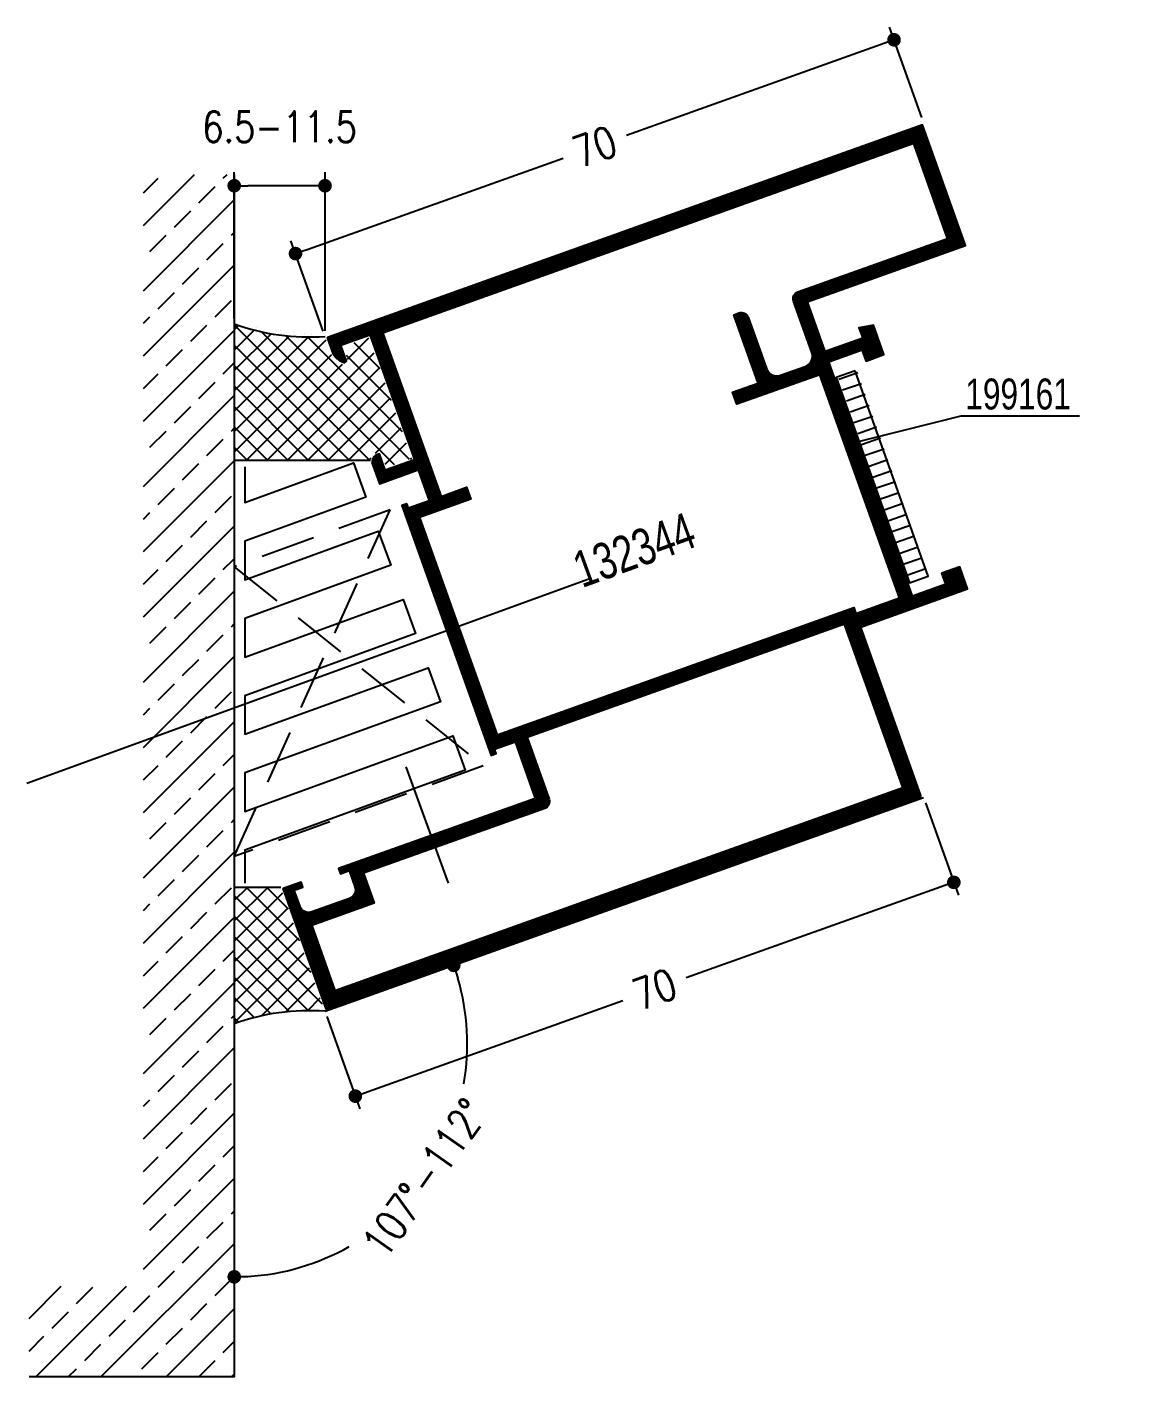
# Model space of a CAD drawing. Extents: x 11 to 197, y 22 to 262.
# Drawn here: x 16.5 to 77.5, y 184.7 to 259 of the extents above; entities that cross this region are included whole.
import ezdxf

# ---------------------------------------------------------------- set-up
doc = ezdxf.new("R2010")
doc.units = 0
doc.header["$LTSCALE"] = 6
for name, pattern in [('AUSGEZOGEN', [0]), ('CENTER', [50.8, 31.75, -6.35, 6.35, -6.35]), ('VERDECKT', [0.75, 0.5, -0.25])]:
    doc.linetypes.add(name, pattern=pattern)
doc.layers.get('0').update_dxf_attribs({"color": 4, "linetype": 'CONTINUOUS'})
doc.layers.get('Defpoints').update_dxf_attribs({"linetype": 'CONTINUOUS'})
for name, color, linetype in [('CENT_12', 40, 'CENTER'), ('CONST18', 3, 'AUSGEZOGEN'), ('CONST25', 2, 'CONTINUOUS'), ('CONST35', 7, 'CONTINUOUS'), ('DICHT_PAR', 3, 'CONTINUOUS'), ('HIDE_18', 3, 'VERDECKT'), ('KH_PAR', 7, 'CONTINUOUS'), ('KH_SCH', 7, 'CONTINUOUS'), ('TEXT', 7, 'CONTINUOUS')]:
    doc.layers.add(name, color=color, linetype=linetype)
doc.styles.add('SIM80S00', font='simplex.shx', dxfattribs={"width": 0.8})
doc.styles.add('SWISSCL', font='swisscl.ttf')
doc.dimstyles.new('BEM_DOC_2', dxfattribs={"dimscale": 0.5, "dimtxt": 3.4, "dimasz": 1.5, "dimexe": 1.5, "dimexo": 0.6, "dimgap": 1.5, "dimtad": 0, "dimlfac": 2, "dimdsep": 46, "dimtxsty": 'SIM80S00', "dimblk": 'PUNKT', "dimcen": 0, "dimclrd": 3, "dimclre": 3, "dimclrt": 3, "dimadec": 0, "dimazin": 0, "dimtfac": 0.7, "dimtofl": 0, "dimtmove": 2, "dimatfit": 3, "dimldrblk": 'PUNKT', "dimfxl": 1, "dimtolj": 1, "dimarcsym": 0})

# ---------------------------------------------------------------- blocks, each defined once
blk = doc.blocks.new('PUNKT')
at = {"color": 0, "linetype": 'CONTINUOUS'}
blk.add_line((-0.5, 0), (-1, 0), dxfattribs=at)
at = {"color": 0, "linetype": 'CONTINUOUS', "const_width": 0.5}
blk.add_lwpolyline([(-0.25, 0, 1), (0.25, 0, 1)], format="xyb", close=True, dxfattribs=at)
blk = doc.blocks.new('*D46')
at = {"layer": 'CONST18', "color": 3, "lineweight": -2, "transparency": 16777216}
for start, end in [(350.09176, 16.30506), (273.34874, 299.56204)]:
    blk.add_arc((27.928, 203.015), 12.834, start, end, dxfattribs=at)
at = {"layer": 'Defpoints', "color": 0, "transparency": 16777216}
for p in [(27.928, 250.879), (65.889, 216.572), (32.928, 204.801), (35.571, 192.705), (27.928, 184.666)]:
    blk.add_point(p, dxfattribs=at)
at = {"layer": 'CONST18', "color": 3, "lineweight": -2, "transparency": 16777216, "xscale": 0.75, "yscale": 0.75, "zscale": 0.75}
for p, rotation in [((40.015, 207.331), 107.9794275352804), ((27.928, 190.181), 181.6743709494811)]:
    blk.add_blockref('PUNKT', p, dxfattribs=dict(at, rotation=rotation))
at = {"layer": 'CONST18', "color": 3, "transparency": 16777216, "insert": (38.419, 195.622), "char_height": 1.7, "attachment_point": 5, "rotation": 54.8269, "style": 'SIM80S00'}
blk.add_mtext('\\A1;107°-112°', dxfattribs=at)
blk = doc.blocks.new('*D49')
at = {"layer": 'CONST35', "color": 3, "lineweight": -2, "transparency": 16777216}
for p, q in [((27.928, 242.954), (27.928, 251.01)), ((32.928, 242.266), (32.928, 251.01)), ((32.178, 250.26), (28.678, 250.26))]:
    blk.add_line(p, q, dxfattribs=at)
at = {"layer": 'Defpoints', "color": 0, "transparency": 16777216}
for p in [(27.928, 250.26), (27.928, 242.654), (32.928, 241.966)]:
    blk.add_point(p, dxfattribs=at)
at = {"layer": 'CONST35', "color": 3, "lineweight": -2, "transparency": 16777216, "xscale": 0.75, "yscale": 0.75, "zscale": 0.75, "rotation": 180}
blk.add_blockref('PUNKT', (27.928, 250.26), dxfattribs=at)
at = {"layer": 'CONST35', "color": 3, "lineweight": -2, "transparency": 16777216, "xscale": 0.75, "yscale": 0.75, "zscale": 0.75}
blk.add_blockref('PUNKT', (32.928, 250.26), dxfattribs=at)
at = {"layer": 'CONST35', "color": 3, "transparency": 16777216, "insert": (30.428, 253.504), "char_height": 1.7, "attachment_point": 5, "style": 'SIM80S00'}
blk.add_mtext('\\A1;6.5-11.5', dxfattribs=at)
blk = doc.blocks.new('*D50')
at = {"layer": 'CONST35', "color": 3, "lineweight": -2, "transparency": 16777216}
for p, q in [((65.788, 254.02), (64.009, 259.001)), ((63.555, 258.043), (49.524, 253.031)), ((32.007, 246.775), (46.038, 251.786)), ((32.827, 242.248), (31.048, 247.229))]:
    blk.add_line(p, q, dxfattribs=at)
at = {"layer": 'Defpoints', "color": 0, "transparency": 16777216}
for p in [(64.262, 258.295), (65.889, 253.737), (32.928, 241.966)]:
    blk.add_point(p, dxfattribs=at)
at = {"layer": 'CONST35', "color": 3, "lineweight": -2, "transparency": 16777216, "xscale": 0.75, "yscale": 0.75, "zscale": 0.75}
for p, rotation in [((64.262, 258.295), 19.653878975911), ((31.301, 246.523), 199.653878975911)]:
    blk.add_blockref('PUNKT', p, dxfattribs=dict(at, rotation=rotation))
at = {"layer": 'CONST35', "color": 3, "transparency": 16777216, "insert": (47.781, 252.409), "char_height": 1.7, "attachment_point": 5, "rotation": 19.65388, "style": 'SIM80S00'}
blk.add_mtext('\\A1;70', dxfattribs=at)
blk = doc.blocks.new('*D53')
at = {"layer": 'CONST35', "color": 3, "lineweight": -2, "transparency": 16777216}
for p, q in [((65.99, 216.29), (67.81, 211.195)), ((66.851, 211.649), (52.82, 206.638)), ((35.303, 200.382), (49.334, 205.393)), ((33.029, 204.518), (34.849, 199.424))]:
    blk.add_line(p, q, dxfattribs=at)
at = {"layer": 'Defpoints', "color": 0, "transparency": 16777216}
for p in [(65.889, 216.572), (67.557, 211.902), (32.928, 204.801)]:
    blk.add_point(p, dxfattribs=at)
at = {"layer": 'CONST35', "color": 3, "lineweight": -2, "transparency": 16777216, "xscale": 0.75, "yscale": 0.75, "zscale": 0.75}
for p, rotation in [((67.557, 211.902), 19.65379848476135), ((34.596, 200.13), 199.6537984847614)]:
    blk.add_blockref('PUNKT', p, dxfattribs=dict(at, rotation=rotation))
at = {"layer": 'CONST35', "color": 3, "transparency": 16777216, "insert": (51.077, 206.016), "char_height": 1.7, "attachment_point": 5, "rotation": 19.6538, "style": 'SIM80S00'}
blk.add_mtext('\\A1;70', dxfattribs=at)
blk = doc.blocks.new('B-LL132344')
at = {"layer": 'KH_SCH'}
h = blk.add_hatch(dxfattribs=at)
h.set_pattern_fill('_U', color=256, scale=0.2, style=0, pattern_type=0)
h.set_pattern_definition([(0, (33.76174, 26.39454), (0, 0.2), [])])
edge = h.paths.add_edge_path()
edge.add_line((0.2, 6.2), (20, 6.2))
edge.add_line((20, 6.2), (20, -6.3))
edge.add_line((20, -6.3), (22.6, -6.3))
edge.add_line((22.6, -6.3), (22.6, -4.2))
edge.add_line((22.6, -4.2), (21.3, -4.2))
edge.add_line((21.3, -4.2), (21.3, -0.3))
edge.add_line((21.3, -0.3), (48.7, -0.3))
edge.add_line((48.7, -0.3), (48.7, -4.2))
edge.add_line((48.7, -4.2), (47.4, -4.2))
edge.add_line((47.4, -4.2), (47.4, -6.3))
edge.add_line((47.4, -6.3), (50.84, -6.3))
edge.add_line((50.84, -6.3), (51.12, -4.7))
edge.add_line((51.12, -4.7), (49.9, -4.7))
edge.add_line((49.9, -4.7), (49.9, -0.3))
edge.add_line((49.9, -0.3), (55.7, -0.3))
edge.add_line((55.7, -0.3), (55.7, -18.8))
edge.add_line((55.7, -18.8), (69.8, -18.8))
edge.add_line((69.8, -18.8), (69.8, 50.8))
edge.add_line((69.8, 50.8), (68.1, 50.8))
edge.add_arc((68.1, 49), 1.8, 90, 135)
edge.add_line((66.83, 50.27), (66.52, 49.97))
edge.add_line((66.52, 49.97), (66.63, 49.7))
edge.add_line((66.63, 49.7), (68.5, 49.7))
edge.add_line((68.5, 49.7), (68.5, 46.3))
edge.add_line((68.5, 46.3), (53.9, 46.3))
edge.add_line((53.9, 46.3), (53.9, 49.7))
edge.add_line((53.9, 49.7), (55.8, 49.7))
edge.add_line((55.8, 49.7), (55.8, 50))
edge.add_arc((55, 50), 0.8, 0, 90)
edge.add_line((55, 50.8), (52.7, 50.8))
edge.add_line((52.7, 50.8), (52.7, 46.3))
edge.add_line((52.7, 46.3), (49.1, 46.3))
edge.add_line((49.1, 46.3), (49.1, 48.7))
edge.add_line((49.1, 48.7), (49.6, 48.7))
edge.add_line((49.6, 48.7), (49.6, 49.3))
edge.add_line((49.6, 49.3), (20.4, 49.3))
edge.add_line((20.4, 49.3), (20.4, 48.7))
edge.add_line((20.4, 48.7), (20.9, 48.7))
edge.add_line((20.9, 48.7), (20.9, 46.3))
edge.add_line((20.9, 46.3), (14.3, 46.3))
edge.add_line((14.3, 46.3), (14.3, 69.3))
edge.add_line((14.3, 69.3), (13.7, 69.3))
edge.add_line((13.7, 69.3), (13.7, 68.3))
edge.add_line((13.7, 68.3), (11.8, 68.3))
edge.add_arc((11.8, 69.3), 1, 180, 270, ccw=False)
edge.add_line((10.8, 69.3), (10.8, 73.7))
edge.add_arc((11.8, 73.7), 1, 90, 180, ccw=False)
edge.add_line((11.8, 74.7), (13.7, 74.7))
edge.add_line((13.7, 74.7), (13.7, 73.7))
edge.add_line((13.7, 73.7), (14.3, 73.7))
edge.add_line((14.3, 73.7), (14.3, 75.8))
edge.add_line((14.3, 75.8), (0.2, 75.8))
edge.add_line((0.2, 75.8), (0.2, 6.2))
edge = h.paths.add_edge_path(flags=16)
edge.add_line((22.3, 47.9), (22.3, 6.2))
edge.add_line((22.3, 6.2), (21.6, 6.2))
edge.add_line((21.6, 6.2), (21.6, 1.1))
edge.add_line((21.6, 1.1), (47.7, 1.1))
edge.add_line((47.7, 1.1), (47.7, 10.8))
edge.add_line((47.7, 10.8), (49.1, 10.8))
edge.add_line((49.1, 10.8), (49.1, 7.8))
edge.add_line((49.1, 7.8), (57.1, 7.8))
edge.add_line((57.1, 7.8), (57.1, 7.2))
edge.add_arc((56.3, 7.2), 0.8, -90, 0, ccw=False)
edge.add_line((56.3, 6.4), (50.3, 6.4))
edge.add_arc((50.3, 5.2), 1.2, 90, 180)
edge.add_line((49.1, 5.2), (49.1, 2.3))
edge.add_arc((50.3, 2.3), 1.2, 180, 270)
edge.add_line((50.3, 1.1), (56.3, 1.1))
edge.add_arc((56.3, 0.3), 0.8, 0, 90, ccw=False)
edge.add_line((57.1, 0.3), (57.1, -17.2))
edge.add_line((57.1, -17.2), (68.2, -17.2))
edge.add_line((68.2, -17.2), (68.2, 44.9))
edge.add_line((68.2, 44.9), (49.1, 44.9))
edge.add_line((49.1, 44.9), (49.1, 41.9))
edge.add_line((49.1, 41.9), (47.7, 41.9))
edge.add_line((47.7, 41.9), (47.7, 47.9))
edge.add_line((47.7, 47.9), (22.3, 47.9))
edge = h.paths.add_edge_path(flags=16)
edge.add_line((20.9, 44.9), (13.7, 44.9))
edge.add_arc((13.7, 45.7), 0.8, 180, 270, ccw=False)
edge.add_line((12.9, 45.7), (12.9, 66.9))
edge.add_line((12.9, 66.9), (9.4, 66.9))
edge.add_line((9.4, 66.9), (9.4, 74.2))
edge.add_line((9.4, 74.2), (1.8, 74.2))
edge.add_line((1.8, 74.2), (1.8, 7.8))
edge.add_line((1.8, 7.8), (20.9, 7.8))
edge.add_line((20.9, 7.8), (20.9, 44.9))
at = {"layer": 'KH_PAR'}
for points in [[(0.2, 6.2), (20, 6.2), (20, -6.3), (22.6, -6.3), (22.6, -4.2), (21.3, -4.2), (21.3, -0.3), (48.7, -0.3), (48.7, -4.2), (47.4, -4.2), (47.4, -6.3), (50.84, -6.3), (51.12, -4.7), (49.9, -4.7), (49.9, -0.3), (55.7, -0.3), (55.7, -18.8), (69.8, -18.8), (69.8, 50.8), (68.1, 50.8, 0.198912), (66.83, 50.27), (66.52, 49.97), (66.63, 49.7), (68.5, 49.7), (68.5, 46.3), (53.9, 46.3), (53.9, 49.7), (55.8, 49.7), (55.8, 50, 0.414214), (55, 50.8), (52.7, 50.8), (52.7, 46.3), (49.1, 46.3), (49.1, 48.7), (49.6, 48.7), (49.6, 49.3), (20.4, 49.3), (20.4, 48.7), (20.9, 48.7), (20.9, 46.3), (14.3, 46.3), (14.3, 69.3), (13.7, 69.3), (13.7, 68.3), (11.8, 68.3, -0.414214), (10.8, 69.3), (10.8, 73.7, -0.414214), (11.8, 74.7), (13.7, 74.7), (13.7, 73.7), (14.3, 73.7), (14.3, 75.8), (0.2, 75.8), (0.2, 6.2)], [(20.9, 44.9), (13.7, 44.9, -0.414214), (12.9, 45.7), (12.9, 66.9), (9.4, 66.9), (9.4, 74.2), (1.8, 74.2), (1.8, 7.8), (20.9, 7.8), (20.9, 44.9)], [(22.3, 47.9), (22.3, 6.2), (21.6, 6.2), (21.6, 1.1), (47.7, 1.1), (47.7, 10.8), (49.1, 10.8), (49.1, 7.8), (57.1, 7.8), (57.1, 7.2, -0.414214), (56.3, 6.4), (50.3, 6.4, 0.414214), (49.1, 5.2), (49.1, 2.3, 0.414214), (50.3, 1.1), (56.3, 1.1, -0.414214), (57.1, 0.3), (57.1, -17.2), (68.2, -17.2), (68.2, 44.9), (49.1, 44.9), (49.1, 41.9), (47.7, 41.9), (47.7, 47.9), (22.3, 47.9)]]:
    blk.add_lwpolyline(points, format="xyb", close=True, dxfattribs=at)
blk = doc.blocks.new('STREIFEN')
at = {"layer": 'DICHT_PAR'}
blk.add_lwpolyline([(0, 2.2), (0, 0), (24, 0), (24, 2.2)], close=True, dxfattribs=at)
blk = doc.blocks.new('ll199161')
blk.add_blockref('STREIFEN', (0, 0))

msp = doc.modelspace()

# ---------------------------------------------------------------- hatches: boundary and pattern name
at = {"layer": 'CONST18'}
h = msp.add_hatch(dxfattribs=at)
h.set_pattern_fill('ANSI33,_I', color=256, scale=0.4, style=2)
h.set_pattern_definition([(45, (2.6282, -9.306), (-1.79605, 1.79605), []), (45, (4.4242, -9.306), (-1.79605, 1.79605), [1.27, -0.635])])
h.paths.add_polyline_path([(22.9282, 189.6657), (16.6282, 189.6657), (16.6282, 184.6657), (27.9282, 184.6657), (27.9282, 250.8788), (22.9282, 250.8788)])
h = msp.add_hatch(dxfattribs=at)
h.set_pattern_fill('ANSI37', color=256, scale=0.25, style=0)
edge = h.paths.add_edge_path()
edge.add_arc((32.04, 254.0111), 12.0781, 250.096356, 274.216867, ccw=False)
edge.add_line((27.9282, 242.6544), (27.9282, 235.1381))
edge.add_line((27.9282, 235.1381), (35.4261, 235.1381))
edge.add_arc((35.9216, 235.0708), 0.5, 109.65384, 172.266393, ccw=False)
edge.add_line((35.7534, 235.5416), (35.9888, 235.6257))
edge.add_line((35.9888, 235.6257), (36.3084, 234.7311))
edge.add_line((36.3084, 234.7311), (37.721, 235.2356))
edge.add_line((37.721, 235.2356), (35.333, 241.9219))
edge.add_line((35.333, 241.9219), (33.9204, 241.4174))
edge.add_line((33.9204, 241.4174), (34.2231, 240.5699))
edge.add_line((34.2231, 240.5699), (34.0176, 240.3839))
edge.add_line((34.0176, 240.3839), (33.7607, 240.5056))
edge.add_arc((34.1887, 241.4093), 1, 199.65384, 244.65384, ccw=False)
edge.add_line((33.247, 241.073), (32.9282, 241.9657))
h = msp.add_hatch(dxfattribs=at)
h.set_pattern_fill('ANSI37', color=256, scale=0.25, style=0)
h.paths.add_polyline_path([(30.4897, 211.6281), (27.9282, 211.6281), (27.9282, 204.1117, -0.1056359), (32.9282, 204.8005)])
at = {"layer": 'CONST35'}
h = msp.add_hatch(dxfattribs=at)
h.set_pattern_fill('ANSI31', color=256, scale=0.2, angle=334.135284, style=0)
h.set_pattern_definition([(19.1353, (53.7356, 89.8196), (-0.2081529, 0.5999145), [])])
h.paths.add_polyline_path([(62.2179, 240.1081), (61.1787, 239.7476), (65.1123, 228.4106), (66.1515, 228.7712)])

# ---------------------------------------------------------------- linework, layer by layer
at = {"layer": 'CENT_12'}
msp.add_line((16.5153, 217.3553), (47.4592, 228.6179), dxfattribs=at)
at = {"layer": 'CENT_12', "ltscale": 0.5}
msp.add_line((39.7334, 211.8642), (37.4044, 218.2632), dxfattribs=at)
at = {"layer": 'CONST25'}
msp.add_lwpolyline([(27.9282, 250.8788), (27.9282, 184.6657), (16.6282, 184.6657)], dxfattribs=at)
at = {"layer": 'CONST35'}
for p, q in [((35.4261, 235.1381), (27.9282, 235.1381)), ((32.9282, 204.8005), (65.8891, 216.5723)), ((30.4897, 211.6281), (27.9282, 211.6281))]:
    msp.add_line(p, q, dxfattribs=at)
for points in [[(62.3719, 236.1934), (67.9513, 237.5897), (74.4831, 237.5897)], [(28.5182, 234.7869), (28.5182, 232.8234), (34.4949, 234.9987), (35.179, 233.1193), (28.5182, 230.695), (28.5182, 228.5667), (35.863, 231.24), (36.5471, 229.3606), (28.5182, 226.4383), (28.5182, 224.31), (37.2311, 227.4812), (37.9152, 225.6018), (28.5182, 222.1816), (28.5182, 220.0532), (38.5992, 223.7224), (39.2832, 221.843), (28.5182, 217.9249), (28.5182, 215.7965), (39.9673, 219.9636), (40.6513, 218.0843), (28.5182, 213.6682), (28.5182, 211.8625)]]:
    msp.add_lwpolyline(points, dxfattribs=at)
for centre, start, end in [((32.04, 254.0111), 250.096356, 274.216867), ((32.04, 192.7551), 85.783133, 109.903644)]:
    msp.add_arc(centre, 12.0781, start, end, dxfattribs=at)
at = {"layer": 'HIDE_18'}
for p, q in [((36.5133, 232.4066), (27.9282, 229.2818)), ((27.9282, 213.3192), (36.5133, 232.4066)), ((27.9282, 229.2818), (41.6436, 218.3112)), ((41.6436, 218.3112), (27.9282, 213.3192))]:
    msp.add_line(p, q, dxfattribs=at)

# ---------------------------------------------------------------- block references
at = {"xscale": 0.5000000000000069, "yscale": 0.5000000000000069, "zscale": 0.5000000000000069, "rotation": 109.6537984845118}
msp.add_blockref('B-LL132344', (68.7144, 217.5813), dxfattribs=at)
at = {"layer": 'CONST35', "xscale": 0.5000000000000049, "yscale": 0.5000000000000049, "zscale": 0.5000000000000049, "rotation": 289.6537984849131}
msp.add_blockref('ll199161', (61.0795, 239.7021), dxfattribs=at)

# ---------------------------------------------------------------- texts
at = {"layer": 'TEXT', "color": 1, "linetype": 'Continuous', "style": 'SWISSCL'}
msp.add_text('199161', height=1.7, dxfattribs=at).set_placement((68.187, 237.9429))
msp.add_text('132344', height=2, rotation=20, dxfattribs=at).set_placement((47.0759, 228.0977))

# ---------------------------------------------------------------- dimensions: what is measured, and where the dimension line sits
at = {"layer": 'CONST18'}
dim = msp.add_angular_dim_2l(base=(35.5714, 192.7049), line1=((27.9282, 250.8788), (27.9282, 184.6657)), line2=((32.9282, 204.8005), (65.8891, 216.5723)), text='107°-112°', dimstyle='BEM_DOC_2', override={"dimadec": 2}, dxfattribs=at)
dim.commit()
dim.dimension.update_dxf_attribs({"geometry": '*D46', "text_midpoint": (38.4189, 195.6218)})
at = {"layer": 'CONST35'}
for p1, p2, distance, picture, middle in [((32.9282, 241.9657), (65.8891, 253.7375), 4.8393, '*D50', (47.781, 252.4089)), ((32.9282, 204.8005), (65.8891, 216.5723), -4.9596, '*D53', (51.0768, 206.0157))]:
    dim = msp.add_aligned_dim(p1=p1, p2=p2, distance=distance, dimstyle='BEM_DOC_2', dxfattribs=at)
    dim.commit()
    dim.dimension.update_dxf_attribs({"geometry": picture, "text_midpoint": middle})
dim = msp.add_linear_dim(base=(27.9282, 250.2598), p1=(32.9282, 241.9657), p2=(27.9282, 242.6544), text='6.5-11.5', dimstyle='BEM_DOC_2', dxfattribs=at)
dim.commit()
dim.dimension.update_dxf_attribs({"geometry": '*D49', "text_midpoint": (30.4282, 253.5038), "dimtype": 160})

doc.saveas('drawing.dxf')
